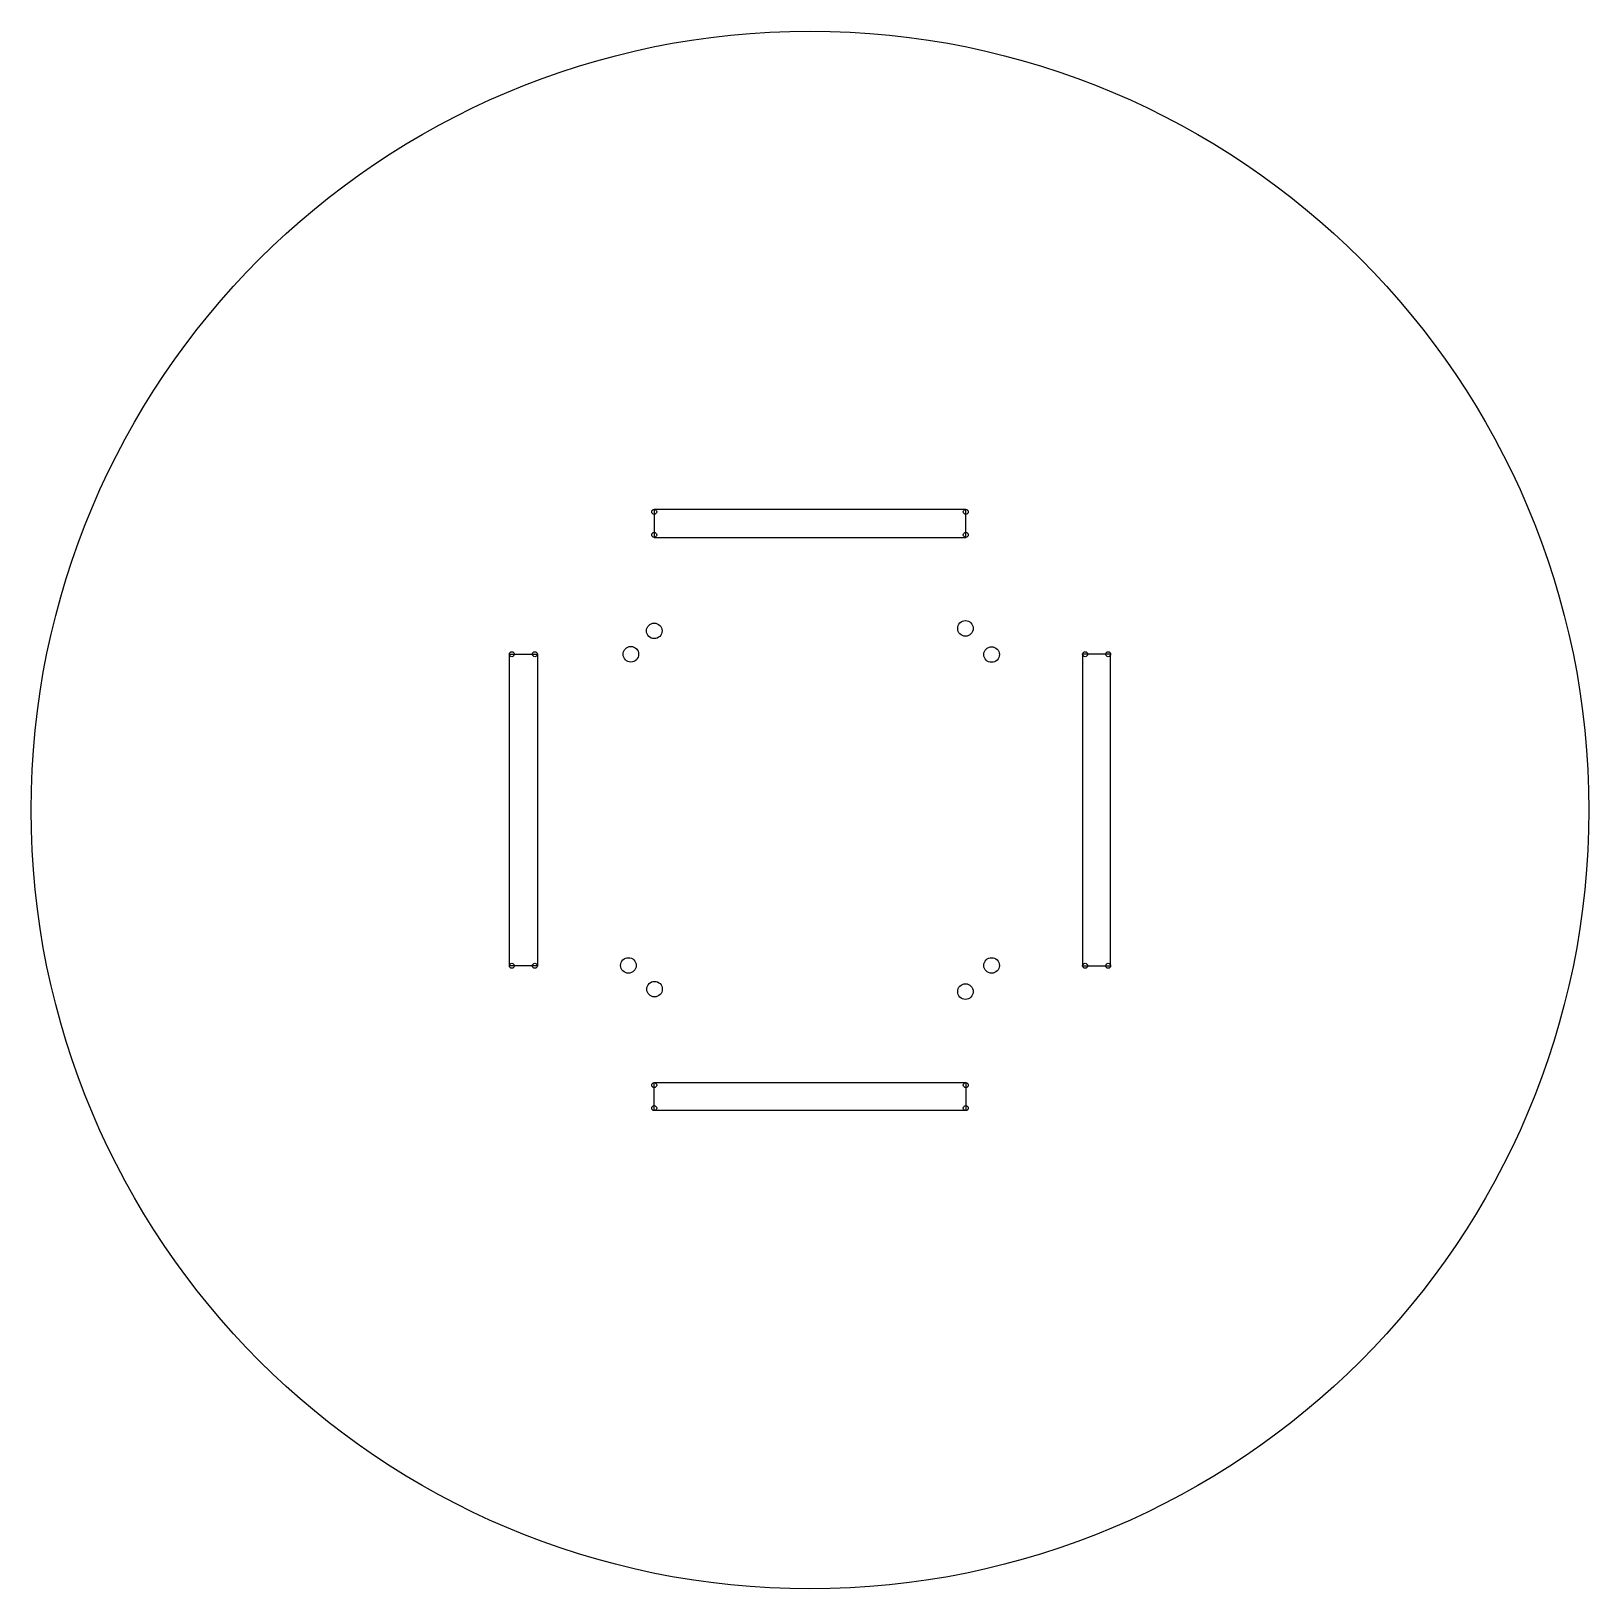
# Model space of a CAD drawing. Header units: millimetres. Extents: x -500 to 500, y -500 to 500.
import ezdxf

# ---------------------------------------------------------------- set-up
doc = ezdxf.new("R2010")
doc.units = ezdxf.units.MM
doc.layers.get('0').update_dxf_attribs({"linetype": 'CONTINUOUS'})

msp = doc.modelspace()

# ---------------------------------------------------------------- linework, layer by layer
for points in [[(-100, 175), (0, 175), (100, 175), (100, 193), (-100, 193)], [(-175, 100), (-175, 0), (-175, -100), (-193, -100), (-193, 100)], [(175, 100), (175, 0), (175, -100), (193, -100), (193, 100)], [(-100, -175), (0, -175), (100, -175), (100, -193), (-100, -193)]]:
    msp.add_lwpolyline(points, close=True)
for centre, radius in [((0, 0), 500), ((-100, 191.4), 1.59), ((100, 191.4), 1.59), ((-100, 176.6), 1.59), ((100, 176.6), 1.59), ((-100, 115), 5), ((99.8, 116.6), 5), ((-191.4, 100), 1.59), ((-176.6, 100), 1.59), ((-115, 100), 5), ((116.6, 99.8), 5), ((176.6, 100), 1.59), ((191.4, 100), 1.59), ((-191.4, -100), 1.59), ((-176.6, -100), 1.59), ((-116.6, -99.8), 5), ((116.6, -99.8), 5), ((176.6, -100), 1.59), ((191.4, -100), 1.59), ((-99.8, -115), 5), ((99.8, -116.6), 5), ((-100, -176.6), 1.59), ((100, -176.6), 1.59), ((-100, -191.4), 1.59), ((100, -191.4), 1.59)]:
    msp.add_circle(centre, radius)

doc.saveas('drawing.dxf')
